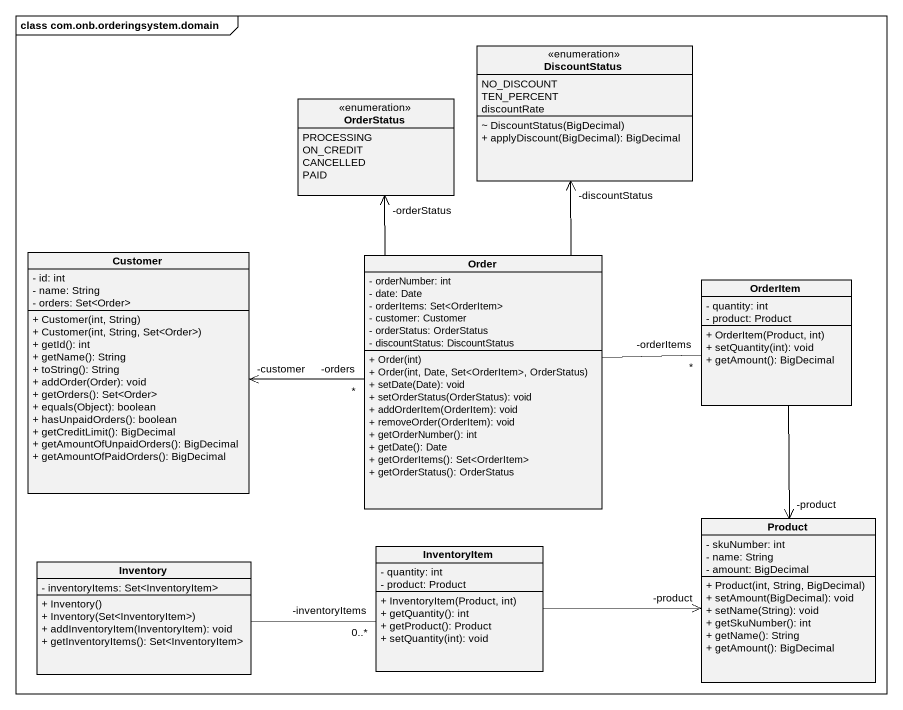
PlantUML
@startuml
mainframe class com.onb.orderingsystem.domain
hide circle
hide empty members
skinparam classAttributeIconSize 0
enum DiscountStatus {
  NO_DISCOUNT
  TEN_PERCENT
  discountRate
  ~ DiscountStatus(BigDecimal)
  + applyDiscount(BigDecimal): BigDecimal
}
enum OrderStatus {
  PROCESSING
  ON_CREDIT
  CANCELLED
  PAID
}
class Customer {
  - id: int
  - name: String
  - orders: Set<Order>
  + Customer(int, String)
  + Customer(int, String, Set<Order>)
  + getId(): int
  + getName(): String
  + toString(): String
  + addOrder(Order): void
  + getOrders(): Set<Order>
  + equals(Object): boolean
  + hasUnpaidOrders(): boolean
  + getCreditLimit(): BigDecimal
  + getAmountOfUnpaidOrders(): BigDecimal
  + getAmountOfPaidOrders(): BigDecimal
}
class Order {
  - orderNumber: int
  - date: Date
  - orderItems: Set<OrderItem>
  - customer: Customer
  - orderStatus: OrderStatus
  - discountStatus: DiscountStatus
  + Order(int)
  + Order(int, Date, Set<OrderItem>, OrderStatus)
  + setDate(Date): void
  + setOrderStatus(OrderStatus): void
  + addOrderItem(OrderItem): void
  + removeOrder(OrderItem): void
  + getOrderNumber(): int
  + getDate(): Date
  + getOrderItems(): Set<OrderItem>
  + getOrderStatus(): OrderStatus
}
class OrderItem {
  - quantity: int
  - product: Product
  + OrderItem(Product, int)
  + setQuantity(int): void
  + getAmount(): BigDecimal
}
class InventoryItem {
  - quantity: int
  - product: Product
  + InventoryItem(Product, int)
  + getQuantity(): int
  + getProduct(): Product
  + setQuantity(int): void
}
class Product {
  - skuNumber: int
  - name: String
  - amount: BigDecimal
  + Product(int, String, BigDecimal)
  + setAmount(BigDecimal): void
  + setName(String): void
  + getSkuNumber(): int
  + getName(): String
  + getAmount(): BigDecimal
}
class Inventory {
  - inventoryItems: Set<InventoryItem>
  + Inventory()
  + Inventory(Set<InventoryItem>)
  + addInventoryItem(InventoryItem): void
  + getInventoryItems(): Set<InventoryItem>
}
Order -up-> "-discountStatus" DiscountStatus
Order -up-> "-orderStatus" OrderStatus
Order "-orders\n*" -left-> "-customer" Customer
Order -right- "-orderItems\n*" OrderItem
OrderItem --> "-product" Product
InventoryItem -right-> "-product" Product
Inventory -right- "-inventoryItems\n0..*" InventoryItem
@enduml
